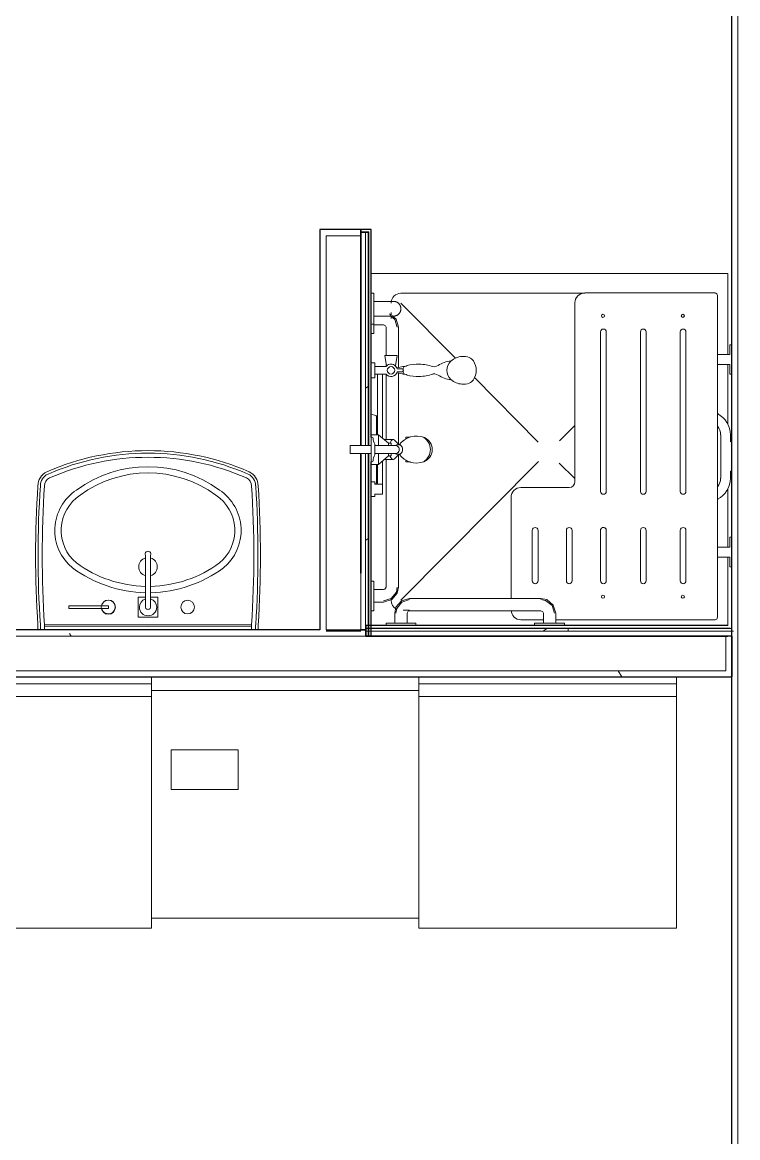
# Model space of a CAD drawing. Header units: inches. Extents: x 0 to 26364, y -23034 to 792.
# Drawn here: x 25231.4 to 25303.6, y -22516.7 to -22404.1 of the extents above; entities that cross this region are included whole.
import ezdxf

# ---------------------------------------------------------------- set-up
doc = ezdxf.new("R2010")
doc.units = ezdxf.units.IN
doc.header["$MEASUREMENT"] = 0
for name, color, linetype, lineweight in [('A-FLOR', 192, 'Continuous', 13), ('A-GENM', 13, 'Continuous', 13), ('A-WALL', 113, 'Continuous', 13), ('A-WALL-PATT', 111, 'Continuous', 25), ('I-WALL', 2, 'Continuous', 13), ('P-SANR-FIXT', 6, 'Continuous', 13), ('Q-SPCQ', 91, 'Continuous', 13)]:
    doc.layers.add(name, color=color, linetype=linetype, lineweight=lineweight)
pattern_1 = [(0, (0, 0), (61.44, 15.36), [2.534, -43.546, 2.534, -43.546, -245.76]), (0, (0, 0), (61.44, 15.36), [-92.16, 2.534, -89.626, 2.534, -43.546, -107.52]), (0, (0, 0), (61.44, 15.36), [-230.4, 2.534, -28.186, 2.534, -74.266]), (120, (23.04, 7.68), (-44.02215, 45.528601), [2.534, -43.546, 2.534, -43.546, -245.76]), (120, (23.04, 7.68), (-44.02215, 45.528601), [-92.16, 2.534, -89.626, 2.534, -43.546, -107.52]), (120, (23.04, 7.68), (-44.02215, 45.528601), [-230.4, 2.534, -28.186, 2.534, -74.266]), (240, (30.72, 38.4), (-17.41785, -60.888601), [2.534, -43.546, 2.534, -43.546, -245.76]), (240, (30.72, 38.4), (-17.41785, -60.888601), [-92.16, 2.534, -89.626, 2.534, -43.546, -107.52]), (240, (30.72, 38.4), (-17.41785, -60.888601), [-230.4, 2.534, -28.186, 2.534, -74.266])]
pattern_2 = [(296.565, (28.8, 17.28), (0.0001, 115.19999), [12.88, -244.715]), (33.69, (34.56, 5.76), (-0.00014, 115.19958), [20.768, -394.592]), (33.69, (149.76, 5.76), (-0.00014, 115.19958), [20.768, -394.592]), (33.69, (264.96, 5.76), (-0.00014, 115.19958), [20.768, -394.592]), (116.565, (51.84, 17.28), (0.0001, 115.19999), [12.88, -244.715]), (213.69, (46.08, 28.8), (-0.00014, 115.19958), [20.768, -394.592]), (213.69, (161.28, 28.8), (-0.00014, 115.19958), [20.768, -394.592]), (213.69, (276.48, 28.8), (-0.00014, 115.19958), [20.768, -394.592]), (26.565, (74.88, 17.28), (0.0001, 115.2), [25.76, -231.836]), (26.565, (190.08, 17.28), (0.0001, 115.2), [25.76, -231.836]), (270, (97.92, 28.8), (115.2, 7e-15), [11.52, -103.68]), (225, (97.92, 17.28), (-1e-14, 115.20042), [16.292, -146.626]), (135, (86.4, 5.76), (1e-14, 115.20042), [16.292, -146.626]), (288.435, (51.84, 51.84), (-0.00042, 115.19956), [18.215, -346.08]), (18.435, (57.6, 34.56), (-0.00042, 115.19956), [18.215, -346.08]), (18.435, (172.8, 34.56), (-0.00042, 115.19956), [18.215, -346.08]), (18.435, (288, 34.56), (-0.00042, 115.19956), [18.215, -346.08]), (135, (74.88, 40.32), (1e-14, 115.20042), [16.292, -146.626]), (180, (63.36, 51.84), (-1e-14, -115.2), [11.52, -103.68]), (251.565, (23.04, 80.64), (0.00042, 115.19956), [18.215, -346.08]), (315, (17.28, 63.36), (-1e-14, 115.20042), [16.292, -146.626]), (71.565, (28.8, 51.84), (0.00042, 115.19956), [18.215, -346.08]), (135, (34.56, 69.12), (1e-14, 115.20042), [16.292, -146.626]), (225, (69.12, 80.64), (-1e-14, 115.20042), [16.292, -146.626]), (123.69, (57.6, 69.12), (-0.00014, 115.19958), [20.768, -394.592]), (123.69, (172.8, 69.12), (-0.00014, 115.19958), [20.768, -394.592]), (26.565, (46.08, 86.4), (0.0001, 115.2), [12.88, -244.715]), (26.565, (161.28, 86.4), (0.0001, 115.2), [12.88, -244.715]), (315, (57.6, 92.16), (-1e-14, 115.20042), [16.292, -146.626]), (213.69, (109.44, 109.44), (-0.00014, 115.19958), [20.768, -394.592]), (213.69, (224.64, 109.44), (-0.00014, 115.19958), [20.768, -394.592]), (213.69, (339.84, 109.44), (-0.00014, 115.19958), [20.768, -394.592]), (296.565, (92.16, 97.92), (0.0001, 115.19999), [12.88, -244.715]), (45, (97.92, 86.4), (1e-14, 115.20042), [16.292, -146.626]), (90, (109.44, 97.92), (-115.2, 7e-15), [11.52, -103.68]), (213.69, (57.6, 115.2), (-0.00014, 115.19958), [20.768, -394.592]), (213.69, (172.8, 115.2), (-0.00014, 115.19958), [20.768, -394.592]), (213.69, (288, 115.2), (-0.00014, 115.19958), [20.768, -394.592]), (315, (40.32, 103.68), (-1e-14, 115.20042), [8.146, -154.772]), (26.565, (46.08, 97.92), (0.0001, 115.2), [12.88, -244.715]), (26.565, (161.28, 97.92), (0.0001, 115.2), [12.88, -244.715]), (90, (57.6, 103.68), (-115.2, 7e-15), [11.52, -103.68]), (333.435, (11.52, 109.44), (-0.0001, 115.2), [12.88, -244.715]), (333.435, (126.72, 109.44), (-0.0001, 115.2), [12.88, -244.715]), (243.435, (23.04, 103.68), (-0.0001, 115.19999), [12.88, -244.715]), (161.565, (17.28, 92.16), (0.00042, 115.19956), [18.215, -346.08]), (161.565, (132.48, 92.16), (0.00042, 115.19956), [18.215, -346.08]), (161.565, (247.68, 92.16), (0.00042, 115.19956), [18.215, -346.08]), (45, (0, 97.92), (1e-14, 115.20042), [16.292, -146.626]), (26.565, (5.76, 0), (0.0001, 115.2), [12.88, -244.715]), (26.565, (120.96, 0), (0.0001, 115.2), [12.88, -244.715]), (116.565, (17.28, 5.76), (0.0001, 115.19999), [12.88, -244.715]), (206.565, (11.52, 17.28), (0.0001, 115.2), [12.88, -244.715]), (206.565, (126.72, 17.28), (0.0001, 115.2), [12.88, -244.715]), (296.565, (0, 11.52), (0.0001, 115.19999), [12.88, -244.715]), (14.036, (86.4, 51.84), (0.0005, 115.19957), [23.749, -451.233]), (14.036, (201.6, 51.84), (0.0005, 115.19957), [23.749, -451.233]), (14.036, (316.8, 51.84), (0.0005, 115.19957), [23.749, -451.233]), (14.036, (432, 51.84), (0.0005, 115.19957), [23.749, -451.233]), (135, (109.44, 57.6), (1e-14, 115.20042), [16.292, -146.626]), (198.435, (97.92, 69.12), (-0.00042, 115.19956), [18.215, -346.08]), (198.435, (213.12, 69.12), (-0.00042, 115.19956), [18.215, -346.08]), (198.435, (328.32, 69.12), (-0.00042, 115.19956), [18.215, -346.08]), (296.565, (80.64, 63.36), (0.0001, 115.19999), [12.88, -244.715]), (333.435, (5.76, 34.56), (-0.0001, 115.2), [12.88, -244.715]), (333.435, (120.96, 34.56), (-0.0001, 115.2), [12.88, -244.715]), (45, (17.28, 28.8), (1e-14, 115.20042), [8.146, -154.772]), (116.565, (23.04, 34.56), (0.0001, 115.19999), [12.88, -244.715]), (225, (17.28, 46.08), (-1e-14, 115.20042), [16.292, -146.626])]

# ---------------------------------------------------------------- blocks, each defined once
blk = doc.blocks.new('Sink-Bathroom-Kohler-Pinoir-2035-8 - Vitreous_China-0-White-V54-Egress Plan')
at = {"layer": 'P-SANR-FIXT', "color": 250, "lineweight": 9}
for p, q in [((25232.93, -22465.43), (25232.93, -22464.93)), ((25233.18, -22464.92), (25233.18, -22465.43)), ((25233.6, -22465.43), (25233.6, -22464.91)), ((25244.05, -22464.91), (25233.6, -22464.91)), ((25233.6, -22465.1), (25244.05, -22465.08)), ((25254.5, -22464.91), (25244.05, -22464.91)), ((25244.05, -22465.08), (25254.5, -22465.1)), ((25254.5, -22464.91), (25254.5, -22465.43)), ((25254.91, -22465.43), (25254.91, -22464.92)), ((25255.17, -22464.93), (25255.17, -22465.43))]:
    blk.add_line(p, q, dxfattribs=at)
for centre, radius, start, end in [((25244.05, -22472.73), 25.41, 66.3302, 113.6742), ((25244.05, -22472.73), 25.15, 66.3302, 113.6726), ((25244.05, -22472.73), 24.74, 66.3302, 113.6698), ((25234.47, -22450.87), 1.54, 113.9605, 180.0345), ((25234.47, -22450.87), 1.29, 113.9877, 180.3965), ((25244.05, -22461.14), 12.2, 53.7683, 126.2317), ((25244.05, -22461.14), 11.57, 53.6931, 126.3069), ((25253.63, -22450.86), 1.28, 359.0965, 66.3302), ((25253.63, -22450.86), 1.53, 359.5057, 66.3302), ((25339.28, -22457.9), 106.58, 176.2183, 183.7835), ((25339.28, -22457.9), 106.33, 176.2135, 183.7881), ((25339.28, -22457.9), 105.91, 176.2045, 183.7955), ((25234.47, -22450.87), 0.875, 114.0553, 181.2927), ((25253.63, -22450.86), 0.862, 358.0783, 66.3302), ((25148.82, -22457.9), 105.91, 356.2045, 3.7955), ((25148.82, -22457.9), 106.33, 356.2119, 3.7854), ((25148.82, -22457.9), 106.58, 356.2165, 3.78), ((25239.54, -22455.38), 4.9, 123.5514, 230.6366), ((25239.54, -22455.38), 4.26, 123.3558, 230.4225), ((25248.55, -22455.38), 4.26, 309.5775, 56.6442), ((25248.55, -22455.38), 4.9, 309.3634, 56.4486), ((25244.05, -22448.85), 12.18, 233.6508, 268.8043), ((25244.05, -22459.05), 0.934, 106.0546, 180), ((25244.05, -22459.05), 0.934, 0, 73.9454), ((25244.05, -22448.85), 12.18, 271.1957, 306.3492), ((25244.05, -22448.85), 12.82, 233.5725, 268.8634), ((25244.05, -22459.05), 0.934, 180, 253.9454), ((25244.05, -22459.05), 0.934, 286.0546, 0), ((25244.05, -22448.85), 12.82, 271.1366, 306.4275), ((25240.05, -22463.11), 0.692, 0, 170.1813), ((25240.05, -22463.11), 0.692, 195.218, 0), ((25248.05, -22463.12), 0.69, 0, 180), ((25248.05, -22463.12), 0.69, 180, 0)]:
    blk.add_arc(centre, radius, start, end, dxfattribs=at)
blk = doc.blocks.new('Parametric_ADA_Grab_Bar_-_2_Piece_3744 - Parametric_ADA_Grab_Bar_-_2_Piece_3744 2-222682-Egress Plan')
at = {"layer": 'A-GENM', "color": 7}
for p, q in [((1.97, 31.93), (1.85, 32.03)), ((0.25, 30.98), (0.25, 30.03)), ((0.25, 30.91), (1.25, 30.91)), ((1.5, 30.66), (1.5, 27.81)), ((2.75, 26.59), (2.75, 30.66)), ((0, 30.03), (0.25, 30.03)), ((0.25, 30.03), (0.25, 30.08)), ((1.5, 27.05), (1.5, 26.69)), ((1.5, 25.94), (1.5, 19.31)), ((2.75, 18.85), (2.75, 26.04)), ((1.5, 17.32), (1.5, 4.41)), ((2.75, 4.41), (2.75, 17.77)), ((0.25, 5.03), (0, 5.03)), ((0.25, 4.98), (0.25, 5.03)), ((0.25, 5.03), (0.25, 2.03)), ((1.25, 4.16), (0.25, 4.16)), ((0.25, 2.91), (1.25, 2.91)), ((17.13, 3.28), (3.88, 3.28)), ((0, 2.03), (0.25, 2.03)), ((0.25, 2.03), (0.25, 2.08)), ((2.38, 1.78), (2.38, 0.78)), ((3.63, 0.78), (3.63, 1.78)), ((3.88, 2.03), (17.13, 2.03)), ((17.38, 1.78), (17.38, 0.78)), ((18.63, 0.78), (18.63, 1.78)), ((1.5, 0.78), (1.5, 0.53)), ((1.5, 0.78), (4.5, 0.78)), ((1.55, 0.78), (1.5, 0.78)), ((4.5, 0.78), (4.45, 0.78)), ((4.5, 0.53), (4.5, 0.78)), ((16.5, 0.78), (16.5, 0.53)), ((16.5, 0.78), (19.5, 0.78)), ((16.55, 0.78), (16.5, 0.78)), ((19.5, 0.78), (19.45, 0.78)), ((19.5, 0.53), (19.5, 0.78))]:
    blk.add_line(p, q, dxfattribs=at)
at = {"layer": 'A-GENM', "color": 7, "flags": 128}
for points in [[(2.63, 30.66), (2.38, 31.44), (1.88, 31.83)], [(2.75, 30.66), (2.51, 31.48), (2.08, 31.84)], [(1.25, 30.91), (1.46, 30.79), (1.5, 30.66)], [(1.25, 2.91), (2.07, 3.15), (2.62, 3.8), (2.75, 4.41)], [(1.5, 4.41), (1.39, 4.2), (1.25, 4.16)], [(1.25, 3.03), (2.03, 3.27), (2.54, 3.92), (2.63, 4.41)], [(3.88, 3.28), (3.05, 3.04), (2.5, 2.38), (2.38, 1.78)], [(3.88, 3.16), (3.09, 2.91), (2.59, 2.27), (2.5, 1.78)], [(18.63, 1.78), (18.38, 2.6), (17.73, 3.15), (17.13, 3.28)], [(18.5, 1.78), (18.26, 2.56), (17.61, 3.07), (17.13, 3.16)], [(3.63, 1.78), (3.74, 1.99), (3.88, 2.03)], [(17.13, 2.03), (17.34, 1.92), (17.38, 1.78)]]:
    blk.add_lwpolyline(points, dxfattribs=at)
blk = doc.blocks.new('Shower_Seat-Retractable-Frost_Products_LTD_-Handicap-_975L_M_ - Steel-Stainless-V63-Egress Plan')
at = {"layer": 'Q-SPCQ', "color": 7}
for p, q in [((25301.29, -22431.4), (25288.14, -22431.4)), ((25301.54, -22437.61), (25301.54, -22431.65)), ((25287.15, -22432.4), (25287.15, -22450.46)), ((25289.73, -22435.33), (25289.73, -22451.44)), ((25290.31, -22451.44), (25290.31, -22435.33)), ((25293.76, -22435.33), (25293.76, -22451.44)), ((25294.33, -22451.44), (25294.33, -22435.33)), ((25297.78, -22435.33), (25297.78, -22451.44)), ((25298.36, -22451.44), (25298.36, -22435.33)), ((25302.95, -22436.62), (25302.78, -22436.62)), ((25302.78, -22436.62), (25302.78, -22437.61)), ((25301.54, -22437.61), (25301.54, -22438.61)), ((25302.78, -22437.61), (25301.54, -22437.61)), ((25301.54, -22438.61), (25302.77, -22438.61)), ((25301.54, -22443.59), (25301.54, -22438.61)), ((25302.77, -22438.61), (25302.77, -22439.6)), ((25302.77, -22439.6), (25302.95, -22439.6)), ((25301.54, -22443.52), (25301.54, -22452.23)), ((25301.86, -22450.09), (25301.86, -22445.71)), ((25302.86, -22446.42), (25302.86, -22445.74)), ((25302.95, -22446.41), (25302.86, -22446.42)), ((25302.95, -22449.41), (25302.95, -22446.41)), ((25302.86, -22449.41), (25302.95, -22449.41)), ((25302.86, -22450.09), (25302.86, -22449.41)), ((25280.7, -22452.04), (25280.7, -22462.26)), ((25286.56, -22451.05), (25281.7, -22451.05)), ((25301.54, -22457.07), (25301.54, -22452.23)), ((25282.84, -22455.37), (25282.84, -22460.47)), ((25283.42, -22460.47), (25283.42, -22455.37)), ((25286.29, -22460.47), (25286.29, -22455.37)), ((25286.86, -22455.37), (25286.86, -22460.47)), ((25289.73, -22455.37), (25289.73, -22455.42)), ((25289.73, -22455.37), (25289.73, -22460.47)), ((25290.31, -22460.47), (25290.31, -22455.37)), ((25293.76, -22455.37), (25293.76, -22460.47)), ((25294.33, -22460.47), (25294.33, -22455.37)), ((25297.78, -22455.37), (25297.78, -22460.47)), ((25298.36, -22460.47), (25298.36, -22455.37)), ((25289.73, -22460.47), (25289.73, -22456.52)), ((25290.31, -22456.25), (25290.31, -22460.47)), ((25302.78, -22456.07), (25302.78, -22457.07)), ((25302.95, -22456.07), (25302.78, -22456.07)), ((25301.54, -22457.07), (25301.54, -22458.07)), ((25302.78, -22457.07), (25301.54, -22457.07)), ((25301.54, -22458.07), (25302.78, -22458.07)), ((25301.54, -22464.15), (25301.54, -22458.07)), ((25302.78, -22458.07), (25302.78, -22459.06)), ((25302.78, -22459.06), (25302.95, -22459.06)), ((25281.7, -22464.4), (25283.97, -22464.4)), ((25285.18, -22464.4), (25301.29, -22464.4))]:
    blk.add_line(p, q, dxfattribs=at)
for centre, radius, start, end in [((25288.14, -22432.4), 0.998, 90, 180), ((25301.29, -22431.65), 0.249, 0, 90), ((25289.98, -22433.71), 0.157, 90, 270), ((25289.98, -22433.71), 0.157, 270, 90), ((25298.04, -22433.71), 0.157, 90, 270), ((25298.04, -22433.71), 0.157, 270, 90), ((25290.02, -22435.33), 0.289, 0, 180), ((25294.05, -22435.33), 0.289, 0, 180), ((25298.07, -22435.33), 0.289, 0, 180), ((25300.57, -22445.43), 2.09, 57.8406, 62.567), ((25300.43, -22445.74), 2.42, 0, 62.8489), ((25300.5, -22445.71), 1.35, 0, 40), ((25286.56, -22450.46), 0.589, 270, 0), ((25300.41, -22450.06), 1.45, 321.4199, 358.8453), ((25300.39, -22450.05), 2.47, 297.8217, 359.1458), ((25281.7, -22452.04), 0.998, 90, 180), ((25290.02, -22451.44), 0.288, 180, 0), ((25294.05, -22451.44), 0.288, 180, 0), ((25298.07, -22451.44), 0.289, 180, 0), ((25300.67, -22450.7), 1.77, 299.5044, 304.7548), ((25283.13, -22455.37), 0.289, 0, 180), ((25286.57, -22455.37), 0.289, 0, 180), ((25290.02, -22455.37), 0.289, 40.7863, 180), ((25290.02, -22455.37), 0.289, 0, 180), ((25294.05, -22455.37), 0.289, 0, 180), ((25298.07, -22455.37), 0.289, 0, 180), ((25283.13, -22460.47), 0.289, 180, 0), ((25286.57, -22460.47), 0.289, 180, 0), ((25290.02, -22460.47), 0.289, 180, 0), ((25290.02, -22460.47), 0.289, 180, 0), ((25294.05, -22460.47), 0.289, 180, 0), ((25298.07, -22460.47), 0.289, 180, 0), ((25289.98, -22462.07), 0.157, 90, 270), ((25289.98, -22462.07), 0.157, 270, 90), ((25298.04, -22462.07), 0.157, 90, 270), ((25298.04, -22462.07), 0.157, 270, 90), ((25281.7, -22463.4), 0.998, 182.9325, 270), ((25301.29, -22464.15), 0.249, 270, 0)]:
    blk.add_arc(centre, radius, start, end, dxfattribs=at)
blk = doc.blocks.new('817_Grab_Bars - 8170-001180-25756-Egress Plan')
at = {"layer": 'Q-SPCQ', "color": 7}
for p, q in [((25469.02, -22690.3), (25469.02, -22691.02)), ((25469.02, -22690.3), (25469.02, -22691.02)), ((25470.52, -22691.02), (25470.52, -22690.3)), ((25470.52, -22691.02), (25470.52, -22690.3)), ((25468.2, -22691.02), (25468.2, -22691.3)), ((25468.2, -22691.02), (25468.2, -22691.3)), ((25468.2, -22691.02), (25471.33, -22691.02)), ((25468.41, -22691.02), (25468.2, -22691.02)), ((25468.2, -22691.02), (25468.41, -22691.02)), ((25468.41, -22691.02), (25468.2, -22691.02)), ((25471.33, -22691.3), (25471.33, -22691.02)), ((25471.33, -22691.3), (25471.33, -22691.02))]:
    blk.add_line(p, q, dxfattribs=at)
at = {"layer": 'Q-SPCQ', "color": 7, "flags": 128}
for points in [[(25469.02, -22689.05), (25469.02, -22689.02), (25469.02, -22688.99), (25469.02, -22688.96), (25469.02, -22688.93), (25469.03, -22688.9), (25469.04, -22688.87), (25469.04, -22688.85), (25469.05, -22688.82), (25469.06, -22688.79), (25469.07, -22688.76), (25469.09, -22688.73), (25469.1, -22688.71), (25469.11, -22688.68), (25469.13, -22688.65), (25469.15, -22688.63), (25469.16, -22688.6), (25469.18, -22688.58), (25469.2, -22688.56), (25469.22, -22688.54), (25469.24, -22688.51), (25469.26, -22688.49), (25469.29, -22688.47), (25469.31, -22688.46), (25469.34, -22688.44), (25469.36, -22688.42), (25469.39, -22688.41), (25469.41, -22688.39), (25469.44, -22688.38), (25469.47, -22688.37), (25469.49, -22688.35), (25469.52, -22688.34), (25469.55, -22688.33), (25469.58, -22688.33), (25469.61, -22688.32), (25469.64, -22688.31), (25469.67, -22688.31), (25469.7, -22688.31), (25469.73, -22688.3), (25469.76, -22688.3), (25469.77, -22688.3)], [(25469.77, -22688.3), (25469.8, -22688.3), (25469.83, -22688.31), (25469.86, -22688.31), (25469.88, -22688.31), (25469.91, -22688.32), (25469.94, -22688.32), (25469.97, -22688.33), (25470, -22688.34), (25470.03, -22688.35), (25470.06, -22688.36), (25470.08, -22688.37), (25470.11, -22688.39), (25470.14, -22688.4), (25470.16, -22688.42), (25470.19, -22688.43), (25470.21, -22688.45), (25470.24, -22688.47), (25470.26, -22688.49), (25470.28, -22688.51), (25470.3, -22688.53), (25470.32, -22688.55), (25470.34, -22688.57), (25470.36, -22688.6), (25470.38, -22688.62), (25470.4, -22688.65), (25470.41, -22688.67), (25470.43, -22688.7), (25470.44, -22688.73), (25470.45, -22688.75), (25470.46, -22688.78), (25470.47, -22688.81), (25470.48, -22688.84), (25470.49, -22688.87), (25470.5, -22688.9), (25470.5, -22688.93), (25470.51, -22688.95), (25470.51, -22688.98), (25470.51, -22689.01), (25470.52, -22689.04), (25470.52, -22689.05)], [(25469.02, -22689.05), (25469.02, -22689.05), (25469.02, -22689.06), (25469.02, -22689.06), (25469.02, -22689.07), (25469.02, -22689.08), (25469.02, -22689.09), (25469.02, -22689.1), (25469.02, -22689.12), (25469.02, -22689.13), (25469.02, -22689.15), (25469.02, -22689.17), (25469.02, -22689.19), (25469.02, -22689.22), (25469.02, -22689.24), (25469.02, -22689.27), (25469.02, -22689.3), (25469.02, -22689.33), (25469.02, -22689.36), (25469.02, -22689.4), (25469.02, -22689.43), (25469.02, -22689.47), (25469.02, -22689.51), (25469.02, -22689.55), (25469.02, -22689.59), (25469.02, -22689.63), (25469.02, -22689.67), (25469.02, -22689.71), (25469.02, -22689.76), (25469.02, -22689.8), (25469.02, -22689.85), (25469.02, -22689.9), (25469.02, -22689.94), (25469.02, -22689.99), (25469.02, -22690.04), (25469.02, -22690.09), (25469.02, -22690.14), (25469.02, -22690.19), (25469.02, -22690.24), (25469.02, -22690.29), (25469.02, -22690.3)], [(25469.02, -22690.3), (25469.02, -22690.25), (25469.02, -22690.2), (25469.02, -22690.15), (25469.02, -22690.1), (25469.02, -22690.05), (25469.02, -22690.01), (25469.02, -22689.96), (25469.02, -22689.91), (25469.02, -22689.86), (25469.02, -22689.82), (25469.02, -22689.77), (25469.02, -22689.73), (25469.02, -22689.68), (25469.02, -22689.64), (25469.02, -22689.6), (25469.02, -22689.56), (25469.02, -22689.52), (25469.02, -22689.48), (25469.02, -22689.44), (25469.02, -22689.41), (25469.02, -22689.37), (25469.02, -22689.34), (25469.02, -22689.31), (25469.02, -22689.28), (25469.02, -22689.25), (25469.02, -22689.22), (25469.02, -22689.2), (25469.02, -22689.18), (25469.02, -22689.16), (25469.02, -22689.14), (25469.02, -22689.12), (25469.02, -22689.11), (25469.02, -22689.09), (25469.02, -22689.08), (25469.02, -22689.07), (25469.02, -22689.06), (25469.02, -22689.06), (25469.02, -22689.05), (25469.02, -22689.05)], [(25470.52, -22690.3), (25470.52, -22690.25), (25470.52, -22690.2), (25470.52, -22690.15), (25470.52, -22690.1), (25470.52, -22690.05), (25470.52, -22690.01), (25470.52, -22689.96), (25470.52, -22689.91), (25470.52, -22689.86), (25470.52, -22689.82), (25470.52, -22689.77), (25470.52, -22689.73), (25470.52, -22689.68), (25470.52, -22689.64), (25470.52, -22689.6), (25470.52, -22689.56), (25470.52, -22689.52), (25470.52, -22689.48), (25470.52, -22689.44), (25470.52, -22689.41), (25470.52, -22689.37), (25470.52, -22689.34), (25470.52, -22689.31), (25470.52, -22689.28), (25470.52, -22689.25), (25470.52, -22689.22), (25470.52, -22689.2), (25470.52, -22689.18), (25470.52, -22689.16), (25470.52, -22689.14), (25470.52, -22689.12), (25470.52, -22689.11), (25470.52, -22689.09), (25470.52, -22689.08), (25470.52, -22689.07), (25470.52, -22689.06), (25470.52, -22689.06), (25470.52, -22689.05), (25470.52, -22689.05)], [(25470.52, -22689.05), (25470.52, -22689.05), (25470.52, -22689.06), (25470.52, -22689.06), (25470.52, -22689.07), (25470.52, -22689.08), (25470.52, -22689.09), (25470.52, -22689.1), (25470.52, -22689.12), (25470.52, -22689.13), (25470.52, -22689.15), (25470.52, -22689.17), (25470.52, -22689.19), (25470.52, -22689.22), (25470.52, -22689.24), (25470.52, -22689.27), (25470.52, -22689.3), (25470.52, -22689.33), (25470.52, -22689.36), (25470.52, -22689.4), (25470.52, -22689.43), (25470.52, -22689.47), (25470.52, -22689.51), (25470.52, -22689.55), (25470.52, -22689.59), (25470.52, -22689.63), (25470.52, -22689.67), (25470.52, -22689.71), (25470.52, -22689.76), (25470.52, -22689.8), (25470.52, -22689.85), (25470.52, -22689.9), (25470.52, -22689.94), (25470.52, -22689.99), (25470.52, -22690.04), (25470.52, -22690.09), (25470.52, -22690.14), (25470.52, -22690.19), (25470.52, -22690.24), (25470.52, -22690.29), (25470.52, -22690.3)]]:
    blk.add_lwpolyline(points, dxfattribs=at)
blk = doc.blocks.new('Shower Base-3D - 36_ x 36_-96782-Egress Plan')
at = {"layer": 'P-SANR-FIXT', "color": 7}
for p, q in [((-18, 18), (18, 18)), ((18, 18), (18, 9.82)), ((3.47, 16), (-15, 16)), ((-9.49, 9.44), (-15, 15)), ((-16, 14.05), (-16, 13.84)), ((-16, 13.74), (-16, 13.47)), ((18, 8.82), (18, 2.8)), ((-1.13, 0.98), (-7.57, 7.49)), ((1.01, 1.11), (2.57, 2.65)), ((-1.12, -1), (-15, -15)), ((0.97, -1.14), (2.57, -2.72)), ((18, -3.75), (18, -9.64)), ((18, -10.64), (18, -17.56)), ((-16, -14.83), (-16, -15)), ((-14.76, -16), (-14.13, -16))]:
    blk.add_line(p, q, dxfattribs=at)
for centre, start, end in [((-15, 15), 90, 180), ((-15, -15), 180, 243.9725)]:
    blk.add_arc(centre, 1, start, end, dxfattribs=at)
blk = doc.blocks.new('Shower-Unit-Zurn-Z7301-SS-MT-DV2P-HW - Z7301-SS-MT-DV2P-HW-V66-Egress Plan')
at = {"layer": 'A-GENM', "lineweight": 9}
for p, q in [((-4.75, 0), (-4.75, -0.38)), ((-4.75, -0.38), (-4.5, -0.38)), ((-4.5, -0.38), (-4.5, -1.13)), ((-4.5, -1.13), (-3.5, -1.13)), ((-3.5, -1.13), (-3.5, -0.38)), ((-3.5, -0.38), (-3.25, -0.38)), ((-1.5, -0.63), (-3.5, -0.63)), ((-3.5, -1.13), (-1.17, -1.13)), ((-3.25, -0.38), (-3.25, 0)), ((1.17, -1.13), (7.62, -1.13)), ((7.62, -0.63), (1.5, -0.63)), ((7.25, 0), (7.25, -0.38)), ((7.25, -0.38), (7.62, -0.38)), ((7.62, -0.38), (8.38, -0.38)), ((7.62, -0.38), (7.62, -1.5)), ((8.38, -1.5), (8.38, -0.38)), ((8.38, -0.38), (8.75, -0.38)), ((8.75, -0.38), (8.75, 0)), ((9.5, -1.36), (8.44, -1.55)), ((9.5, -2.62), (9.5, -1.36)), ((7.62, -3.24), (7.62, -3.41)), ((7.75, -2.62), (7.63, -3.19)), ((7.86, -2.61), (7.86, -3.12)), ((8.14, -3.12), (8.14, -2.61)), ((8.37, -3.19), (8.25, -2.62)), ((8.38, -3.41), (8.38, -3.24)), ((8.44, -2.45), (9.5, -2.62)), ((7.65, -6.42), (7.52, -6.76)), ((7.63, -6.21), (7.65, -6.42)), ((8.35, -6.42), (8.37, -6.21)), ((8.48, -6.76), (8.35, -6.42))]:
    blk.add_line(p, q, dxfattribs=at)
at = {"layer": 'A-GENM', "color": 7}
for p, q in [((-1.5, 0), (-1.5, -0.75)), ((-1.5, -0.75), (-0.4, -0.75)), ((-1.5, -0.75), (-0.63, -1.75)), ((0.4, -0.75), (1.5, -0.75)), ((0.63, -1.75), (1.5, -0.75)), ((1.5, -0.75), (1.5, 0)), ((-0.63, -1.75), (-0.4, -1.75)), ((-0.63, -1.75), (-0.63, -2)), ((-0.63, -2), (-0.4, -2)), ((0.4, -1.75), (0.63, -1.75)), ((0.4, -2), (0.63, -2)), ((0.63, -2), (0.63, -1.75)), ((-1.05, -3.5), (-1.25, -3.5)), ((-1.25, -3.5), (-1.25, -3.96)), ((1.25, -3.5), (1.06, -3.5)), ((1.25, -3.92), (1.25, -3.5))]:
    blk.add_line(p, q, dxfattribs=at)
at = {"layer": 'A-GENM', "lineweight": 9}
blk.add_circle((8, -2), 0.375, dxfattribs=at)
for centre, radius, start, end in [((8, -2), 0.625, 126.8699, 256.9481), ((8, -2), 0.625, 45.7475, 53.1301), ((8, -2), 0.625, 314.2572, 45.7475), ((7.85, -3.23), 0.225, 167.7751, 181.8194), ((8, -3.9), 0.687, 56.9089, 123.0911), ((8, -3.12), 0.141, 180, 360), ((8, -2), 0.625, 283.0519, 314.2572), ((8.15, -3.23), 0.225, 358.1806, 12.2249), ((11.46, -4.61), 4.08, 165.8269, 183.3406), ((8.98, -4.32), 1.63, 146.1204, 154.5364), ((7.02, -4.32), 1.63, 25.4636, 33.8796), ((4.54, -4.61), 4.08, 356.6594, 14.1731), ((11.6, -4.81), 4.22, 180.5665, 199.4054), ((4.4, -4.81), 4.22, 340.5946, 359.4335), ((9.42, -8.15), 2.35, 143.7224, 177.4669), ((8, -8.99), 1.34, 46.1253, 133.8747), ((6.58, -8.15), 2.35, 2.5331, 36.2776), ((8.47, -9.28), 1.87, 138.72, 176.4673), ((7.53, -9.28), 1.87, 3.5327, 41.28), ((8.6, -9.29), 2, 176.4673, 197.5327), ((7.65, -9.45), 1.05, 204.5638, 235.4362), ((8.35, -9.45), 1.05, 304.5638, 335.4362), ((7.4, -9.29), 2, 342.4673, 3.5327), ((7.96, -9.01), 1.59, 235.4362, 271.5888), ((8.04, -9.01), 1.59, 268.4112, 304.5638)]:
    blk.add_arc(centre, radius, start, end, dxfattribs=at)
at = {"layer": 'P-SANR-FIXT', "color": 7}
for p, q in [((0.4, 2.13), (-0.4, 2.13)), ((-0.4, 2.13), (-0.4, 0)), ((0.4, 0), (0.4, 2.13)), ((-0.4, 0), (-1.24, 0)), ((-1.24, 0), (-1.24, -0.1)), ((-0.4, 0), (0.4, 0)), ((1.24, 0), (0.4, 0)), ((1.24, -0.1), (1.24, 0)), ((-3.31, -0.54), (-1.5, -0.54)), ((-0.55, -0.38), (-0.4, -0.38)), ((-0.4, -0.38), (-0.4, -2.46)), ((-0.4, -0.38), (0.4, -0.38)), ((0.4, -2.46), (0.4, -0.38)), ((0.4, -0.38), (0.55, -0.38)), ((1.5, -0.54), (3.31, -0.54)), ((3.43, -0.45), (3.56, 0)), ((-1, -1.33), (-1, -2.23)), ((1, -2.23), (1, -1.33)), ((-0.48, -2.64), (-0.48, -2.84)), ((0.48, -2.84), (0.48, -2.64))]:
    blk.add_line(p, q, dxfattribs=at)
for centre, radius, start, end in [((-3.31, -0.42), 0.125, 196, 270), ((-1.14, -0.1), 0.0945, 180, 270), ((-1.14, -1.21), 1.02, 54.522, 90), ((1.14, -1.21), 1.02, 90, 125.478), ((1.14, -0.1), 0.0945, 270, 360), ((3.31, -0.42), 0.125, 270, 344), ((-0.63, -2.12), 0.388, 197.5027, 230.4973), ((0.63, -2.12), 0.388, 309.5027, 342.4973), ((0.79, -4.57), 2.15, 126.1534, 200.0175), ((-2.26, -4.09), 2.18, 35.18, 50.4973), ((2.26, -4.09), 2.18, 129.5027, 144.8141), ((-0.79, -4.57), 2.15, 337.8261, 53.8466), ((0, -4.86), 1.31, 200.0175, 336.4181), ((0, -4.51), 1.46, 212.9208, 327.0792)]:
    blk.add_arc(centre, radius, start, end, dxfattribs=at)
for centre, major_axis, ratio, start_param, end_param in [((-0.11, -2.15), (-1.11, 0.08), 0.351489, 2.831356, 3.949343), ((0, -2.84), (-0.476, 0), 0.662364, 0, 3.141593), ((0, -2.46), (-0.4, 0), 0.941821, 0, 3.141593)]:
    blk.add_ellipse(centre, major_axis=major_axis, ratio=ratio, start_param=start_param, end_param=end_param, dxfattribs=at)
blk.add_open_spline([(-0.68, -1.91), (-0.69, -1.92), (-0.81, -1.97), (-0.96, -2.08), (-1.02, -2.22), (-0.98, -2.3), (-0.94, -2.34)], degree=3, knots=[0.2535572, 0.2535572, 0.2535572, 0.2535572, 0.2857143, 0.5714286, 0.7857143, 1, 1, 1, 1], dxfattribs=at)
for points in [[(-0.4, -2.46), (-0.42, -2.48), (-0.44, -2.52), (-0.47, -2.58), (-0.48, -2.62), (-0.48, -2.64)], [(0.48, -2.64), (0.48, -2.62), (0.47, -2.58), (0.44, -2.52), (0.42, -2.48), (0.4, -2.46)]]:
    blk.add_open_spline(points, degree=3, dxfattribs=at)
blk = doc.blocks.new('Faucet-Lavatory-Zurn-Z6920XL - Z6920-XL-ADM2-H4-162583-Egress Plan')
at = {"layer": 'P-SANR-FIXT', "lineweight": 9}
for p, q in [((1, 1), (-1, 1)), ((-1, 1), (-1, -1)), ((-0.25, 0), (-0.25, -5.25)), ((0.25, -5.25), (0.25, 0)), ((1, -1), (1, 1)), ((8, 0.12), (4, 0.12)), ((4, 0.12), (4, -0.12)), ((8, -0.12), (8, 0.12)), ((-1, -1), (-0.25, -1)), ((0.25, -1), (1, -1)), ((4, -0.12), (8, -0.12))]:
    blk.add_line(p, q, dxfattribs=at)
blk.add_circle((4, 0), 0.719, dxfattribs=at)
for centre, radius, start, end in [((0, 0), 0.875, 0, 180), ((0, 0), 0.875, 180, 252.8571), ((0, 0), 0.25, 360, 180), ((0, 0), 0.875, 287.1429, 0), ((0, -5.37), 0.281, 152.734, 27.266)]:
    blk.add_arc(centre, radius, start, end, dxfattribs=at)
blk = doc.blocks.new('Locker Rooms and Restrooms_rvt-1-Egress Plan')
at = {"layer": 'A-WALL-PATT', "lineweight": 9}
h = blk.add_hatch(dxfattribs=at)
h.set_pattern_fill('FP_31', color=250, style=0, pattern_type=2)
h.set_pattern_definition(pattern_2)
h.paths.add_polyline_path([(25266.27, -22425.3), (25266.27, -22425.24), (25265.52, -22425.3)], flags=0)
h = blk.add_hatch(dxfattribs=at)
h.set_pattern_fill('FP_31', color=250, style=0, pattern_type=2)
h.set_pattern_definition(pattern_2)
h.paths.add_polyline_path([(25266.05, -22466.05), (25266.27, -22466.05), (25266.18, -22447.61), (25266.02, -22447.61), (25266.05, -22465.43)], flags=0)
h.paths.add_polyline_path([(25266.02, -22446.81), (25266.27, -22446.81), (25266.27, -22425.3), (25266.02, -22425.3), (25266.02, -22443.28)], flags=0)
h = blk.add_hatch(dxfattribs=at)
h.set_pattern_fill('FP_10', color=250, style=0, pattern_type=2)
h.set_pattern_definition(pattern_1)
h.paths.add_polyline_path([(25175.39, -22469.55), (25175.39, -22466.05), (25262.02, -22466.05), (25262.02, -22465.43), (25174.77, -22465.43), (25174.77, -22469.55)], flags=0)
h.paths.add_polyline_path([(25265.52, -22466.05), (25266.05, -22466.05), (25266.05, -22465.43), (25265.52, -22465.43)], flags=0)
h = blk.add_hatch(dxfattribs=at)
h.set_pattern_fill('FP_31', color=250, style=0, pattern_type=2)
h.set_pattern_definition(pattern_2)
h.paths.add_polyline_path([(25293.64, -22465.55), (25302.89, -22465.55), (25302.83, -22465.3), (25266.05, -22465.3), (25266.05, -22465.55), (25276.09, -22465.55)], flags=0)
h = blk.add_hatch(dxfattribs=at)
h.set_pattern_fill('FP_31', color=250, style=0, pattern_type=2)
h.set_pattern_definition(pattern_2)
h.paths.add_polyline_path([(25302.58, -22465.3), (25302.58, -22465.24), (25293.64, -22465.3)], flags=0)
h = blk.add_hatch(dxfattribs=at)
h.set_pattern_fill('FP_10', color=250, style=0, pattern_type=2)
h.set_pattern_definition(pattern_1)
h.paths.add_polyline_path([(25266.05, -22470.18), (25303.02, -22470.18), (25303.02, -22466.05), (25302.39, -22466.05), (25302.39, -22469.55), (25266.05, -22469.55)], flags=0)
at = {"layer": 'A-WALL', "color": 250, "lineweight": 9}
for p, q in [((25262.02, -22425.62), (25262.02, -22465.43)), ((25262.02, -22425.62), (25265.52, -22425.62)), ((25266.27, -22425.24), (25265.52, -22425.24)), ((25266.27, -22425.3), (25265.52, -22425.3)), ((25266.02, -22425.3), (25266.02, -22446.81)), ((25266.33, -22425.24), (25266.27, -22425.24)), ((25266.27, -22425.3), (25266.27, -22446.81)), ((25266.33, -22425.24), (25266.33, -22446.81)), ((25266.02, -22447.61), (25266.02, -22459.69)), ((25266.27, -22447.61), (25266.27, -22459.69)), ((25266.33, -22447.61), (25266.33, -22459.69)), ((25265.52, -22459.69), (25265.52, -22465.43)), ((25265.52, -22465.43), (25265.52, -22459.69)), ((25266.02, -22459.69), (25266.02, -22465.43)), ((25266.27, -22459.69), (25266.27, -22466.05)), ((25266.33, -22459.69), (25266.33, -22466.05)), ((25266.05, -22465.24), (25302.58, -22465.24)), ((25266.05, -22465.3), (25302.58, -22465.3)), ((25266.05, -22465.55), (25302.58, -22465.55)), ((25302.83, -22465.24), (25302.58, -22465.24)), ((25302.83, -22465.3), (25302.58, -22465.3)), ((25302.89, -22465.55), (25302.58, -22465.55)), ((25302.89, -22465.3), (25302.83, -22465.3)), ((25303.14, -22465.55), (25302.89, -22465.55)), ((25175.39, -22466.05), (25262.02, -22466.05)), ((25262.02, -22466.05), (25265.52, -22466.05)), ((25265.52, -22466.05), (25266.05, -22466.05)), ((25302.39, -22469.55), (25302.39, -22466.05)), ((25175.39, -22469.55), (25266.05, -22469.55)), ((25302.39, -22469.55), (25266.05, -22469.55))]:
    blk.add_line(p, q, dxfattribs=at)
at = {"layer": 'I-WALL', "color": 10, "lineweight": 25}
for p, q in [((25262.02, -22424.99), (25261.39, -22424.99)), ((25261.39, -22424.99), (25261.39, -22465.43)), ((25265.52, -22424.99), (25262.02, -22424.99)), ((25266.33, -22424.99), (25265.52, -22424.99)), ((25265.52, -22424.99), (25265.52, -22425.24)), ((25265.52, -22425.62), (25265.52, -22424.99)), ((25266.58, -22424.99), (25266.33, -22424.99)), ((25266.58, -22445.97), (25266.58, -22424.99)), ((25265.52, -22425.24), (25265.52, -22425.3)), ((25265.52, -22425.3), (25265.52, -22425.62)), ((25265.52, -22425.62), (25265.52, -22446.81)), ((25265.52, -22446.81), (25265.52, -22425.62)), ((25265.52, -22447.61), (25265.52, -22459.69)), ((25265.52, -22459.69), (25265.52, -22447.61)), ((25266.58, -22466.05), (25266.58, -22448.45)), ((25261.39, -22465.43), (25174.77, -22465.43)), ((25262.02, -22465.43), (25265.52, -22465.43)), ((25266.05, -22465.43), (25265.52, -22465.43)), ((25265.52, -22465.43), (25266.05, -22465.43)), ((25302.58, -22464.99), (25266.05, -22464.99)), ((25266.05, -22464.99), (25266.05, -22466.05)), ((25266.05, -22466.05), (25266.05, -22465.43)), ((25266.05, -22465.43), (25266.05, -22466.05)), ((25302.39, -22466.05), (25266.05, -22466.05)), ((25266.05, -22466.05), (25302.58, -22466.05)), ((25266.05, -22466.05), (25266.58, -22466.05)), ((25303.02, -22466.05), (25302.39, -22466.05)), ((25303.02, -22469.55), (25303.02, -22466.05)), ((25303.02, -22470.18), (25303.02, -22469.55)), ((25174.77, -22470.18), (25266.05, -22470.18)), ((25266.05, -22470.18), (25303.02, -22470.18))]:
    blk.add_line(p, q, dxfattribs=at)
at = {"lineweight": 13}
for name, p in [('Shower Base-3D - 36_ x 36_-96782-Egress Plan', (25284.58, -22447.43)), ('Shower_Seat-Retractable-Frost_Products_LTD_-Handicap-_975L_M_ - Steel-Stainless-V63-Egress Plan', (0, 0)), ('Parametric_ADA_Grab_Bar_-_2_Piece_3744 - Parametric_ADA_Grab_Bar_-_2_Piece_3744 2-222682-Egress Plan', (25266.58, -22465.52)), ('Sink-Bathroom-Kohler-Pinoir-2035-8 - Vitreous_China-0-White-V54-Egress Plan', (0, 0))]:
    blk.add_blockref(name, p, dxfattribs=at)
for name, p, rotation in [('817_Grab_Bars - 8170-001180-25756-Egress Plan', (47957.88, 3036.77), 270), ('Shower-Unit-Zurn-Z7301-SS-MT-DV2P-HW - Z7301-SS-MT-DV2P-HW-V66-Egress Plan', (25266.58, -22447.21), 89.99999999999926), ('Faucet-Lavatory-Zurn-Z6920XL - Z6920-XL-ADM2-H4-162583-Egress Plan', (25244.05, -22463.13), 180)]:
    blk.add_blockref(name, p, dxfattribs=dict(at, rotation=rotation))
blk = doc.blocks.new('Struct_Xcel_Sports Complex_rvt-1-Egress Plan')
at = {"layer": 'A-FLOR', "color": 250, "lineweight": 9}
blk.add_line((25262.02, -22465.55), (25265.52, -22465.55), dxfattribs=at)
blk = doc.blocks.new('Washing Machine - 26_x26_ - Private-670433-Egress Plan')
at = {"layer": 'P-SANR-FIXT'}
for p, q in [((0.63, 13), (1.31, 13)), ((1.31, 13), (2.59, 13)), ((1.31, 13), (1.31, -13)), ((2.59, 13), (26, 13)), ((2.59, 13), (2.59, -13)), ((26, 13), (26, -13)), ((1.31, -13), (0.63, -13)), ((1.41, -13), (1.31, -13)), ((26, -13), (25, -13))]:
    blk.add_line(p, q, dxfattribs=at)
blk = doc.blocks.new('Dryer - 27_ x 25_ x 35_-670434-Egress Plan')
at = {"layer": 'Q-SPCQ'}
for p, q in [((1.42, 0.11), (28.42, 0.11)), ((1.42, -23.48), (1.42, 0.11)), ((28.42, 0.11), (28.42, -23.48)), ((19.67, -12.89), (26.42, -12.89)), ((19.67, -16.89), (19.67, -12.89)), ((26.42, -16.89), (26.42, -12.89)), ((19.67, -16.89), (26.42, -16.89)), ((1.42, -22.89), (28.42, -22.89))]:
    blk.add_line(p, q, dxfattribs=at)
blk = doc.blocks.new('Washing Machine - 26_x26_ - Private-V9-Egress Plan')
at = {"layer": 'P-SANR-FIXT'}
for p, q in [((0.63, 13), (1.31, 13)), ((1.31, 13), (1.41, 13)), ((1.31, 13), (1.31, -13)), ((2.59, 13), (2.59, -13)), ((25, 13), (26, 13)), ((26, 13), (26, -13)), ((1.31, -13), (0.63, -13)), ((1.41, -13), (1.31, -13)), ((26, -13), (25, -13))]:
    blk.add_line(p, q, dxfattribs=at)

msp = doc.modelspace()

# ---------------------------------------------------------------- hatches: boundary and pattern name
at = {"layer": 'A-WALL-PATT', "lineweight": 9}
h = msp.add_hatch(dxfattribs=at)
h.set_pattern_fill('FP_10', color=256, style=0, pattern_type=2)
h.set_pattern_definition(pattern_1)
h.paths.add_polyline_path([(25302.95, -22787.3), (25303.58, -22787.3), (25303.58, -22561.18), (25302.95, -22561.18), (25302.95, -22786.55)], flags=0)
h.paths.add_polyline_path([(25302.95, -22557.55), (25303.58, -22557.55), (25303.58, -22369.55), (25302.95, -22369.55), (25302.95, -22556.93)], flags=0)

# ---------------------------------------------------------------- linework, layer by layer
at = {"layer": 'A-WALL', "lineweight": 9}
msp.add_line((25303.58, -22370.3), (25303.58, -22557.55), dxfattribs=at)
at = {"layer": 'I-WALL', "lineweight": 25}
msp.add_line((25302.95, -22370.3), (25302.95, -22556.93), dxfattribs=at)

# ---------------------------------------------------------------- block references
at = {"lineweight": 5}
for name in ['Struct_Xcel_Sports Complex_rvt-1-Egress Plan', 'Locker Rooms and Restrooms_rvt-1-Egress Plan']:
    msp.add_blockref(name, (0, 0), dxfattribs=at)
at = {"layer": 'P-SANR-FIXT', "rotation": 270}
for name, p in [('Washing Machine - 26_x26_ - Private-V9-Egress Plan', (25231.39, -22469.55)), ('Washing Machine - 26_x26_ - Private-670433-Egress Plan', (25284.39, -22469.55))]:
    msp.add_blockref(name, p, dxfattribs=at)
at = {"layer": 'Q-SPCQ', "rotation": 180}
msp.add_blockref('Dryer - 27_ x 25_ x 35_-670434-Egress Plan', (25272.81, -22494.44), dxfattribs=at)

doc.saveas('drawing.dxf')
